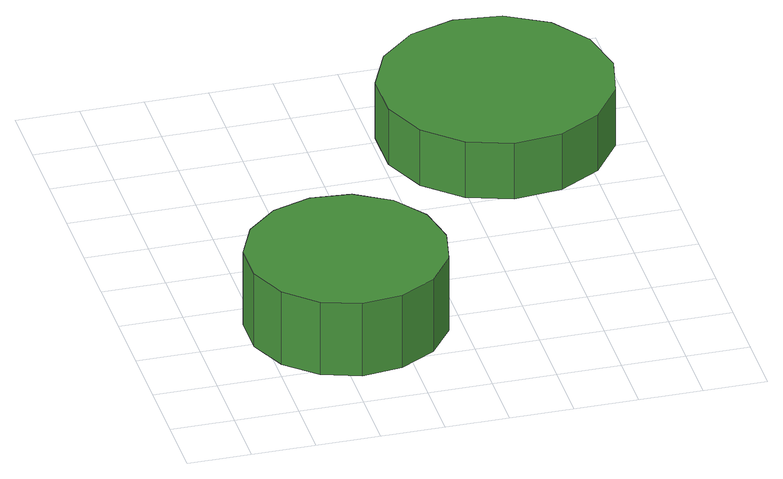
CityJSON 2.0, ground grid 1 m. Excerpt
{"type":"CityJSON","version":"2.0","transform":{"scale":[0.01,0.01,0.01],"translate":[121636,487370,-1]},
"CityObjects":{
"tree1":{"type":"SolitaryVegetationObject","attributes":{"function":"something"},"geometry":[{"type":"MultiSurface","lod":"1","boundaries":[[[0,1,2,3,4,5,6,7,8,9,10,11,12,13,14]],[[15,16,17,18,19,20,21,22,23,24,25,26,27,28,29]],[[0,29,28,1]],[[1,28,27,2]],[[2,27,26,3]],[[3,26,25,4]],[[4,25,24,5]],[[5,24,23,6]],[[6,23,22,7]],[[7,22,21,8]],[[8,21,20,9]],[[9,20,19,10]],[[10,19,18,11]],[[11,18,17,12]],[[12,17,16,13]],[[13,16,15,14]],[[14,15,29,0]]]}]},
"tree2":{"type":"SolitaryVegetationObject","attributes":{"function":"something"},"geometry":[{"type":"MultiSurface","lod":"1","boundaries":[[[30,31,32,33,34,35,36,37,38,39,40,41,42,43,44]],[[45,46,47,48,49,50,51,52,53,54,55,56,57,58,59]],[[30,59,58,31]],[[31,58,57,32]],[[32,57,56,33]],[[33,56,55,34]],[[34,55,54,35]],[[35,54,53,36]],[[36,53,52,37]],[[37,52,51,38]],[[38,51,50,39]],[[39,50,49,40]],[[40,49,48,41]],[[41,48,47,42]],[[42,47,46,43]],[[43,46,45,44]],[[44,45,59,30]]]}]}
},
"vertices":[
[388,225,206],[375,288,206],[337,340,206],[281,373,206],[217,379,206],[156,359,206],[108,316,206],[81,257,206],[81,193,206],[108,134,206],[156,91,206],[217,71,206],[281,78,206],[337,110,206],[375,162,206],[375,162,78],[337,110,78],[281,78,78],[217,71,78],[156,91,78],[108,134,78],[81,193,78],[81,257,78],[108,316,78],[156,359,78],[217,379,78],[281,373,78],[337,340,78],[375,288,78],[388,225,78],
[765,668,180],[749,742,180],[705,803,180],[639,840,180],[564,848,180],[493,825,180],[437,775,180],[406,706,180],[406,630,180],[437,561,180],[493,511,180],[564,488,180],[639,495,180],[705,533,180],[749,594,180],[749,594,82],[705,533,82],[639,495,82],[564,488,82],[493,511,82],[437,561,82],[406,630,82],[406,706,82],[437,775,82],[493,825,82],[564,848,82],[639,840,82],[705,803,82],[749,742,82],[765,668,82]
]}
